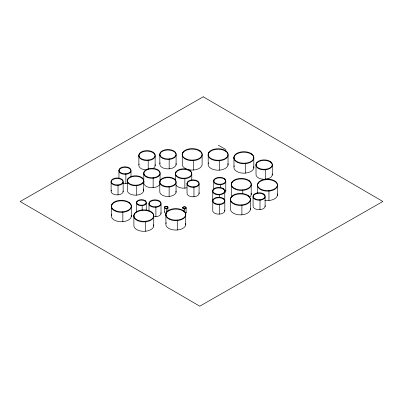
<?xml version="1.0" encoding="UTF-8"?>
<svg xmlns="http://www.w3.org/2000/svg" width="403" height="403" viewBox="0 0 403 403"><rect width="100%" height="100%" fill="white"/><g stroke="black" fill="none" stroke-linecap="round" stroke-linejoin="round"><path stroke-width="0.6" d="M218.275 145.161L225.927 149.578M277.4 186.04A9.984 5.763 0 0 1 261.547 190.025A9.984 5.763 0 0 1 263.497 180.106A9.984 5.763 0 0 1 277.4 186.04L277.4 195.455M275.289 181.239L275.289 181.798M272.282 165.673A8.186 4.725 0 0 1 259.28 168.943A8.186 4.725 0 0 1 260.882 160.807A8.186 4.725 0 0 1 272.282 165.673L272.282 175.093M270.554 161.638L270.554 162.197M268.962 190.528L268.962 200.503M265.36 169.255L265.36 179.234M265.114 197.173A6.055 3.496 0 0 1 255.497 199.591A6.055 3.496 0 0 1 256.681 193.571A6.055 3.496 0 0 1 265.114 197.173L265.114 206.588M263.834 194.039L263.834 194.599M259.995 199.676L259.995 209.651M258.192 182.72L258.192 183.279M257.562 184.74L257.562 193.526M256.53 162.852L256.53 163.411M256.016 164.61L256.016 174.025A8.186 4.725 0 0 0 264.292 179.285A8.186 4.725 0 0 0 272.242 173.859M253.804 158.651A9.984 5.763 0 0 1 237.951 162.636A9.984 5.763 0 0 1 239.901 152.717A9.984 5.763 0 0 1 253.804 158.651L253.804 168.066M253.462 194.936L253.462 195.5M253.079 196.382L253.079 205.797A6.055 3.496 0 0 0 259.205 209.691A6.055 3.496 0 0 0 265.088 205.676M251.694 153.85L251.694 154.414M251.19 185.35A9.984 5.763 0 0 1 235.337 189.334A9.984 5.763 0 0 1 237.286 179.416A9.984 5.763 0 0 1 251.19 185.35L251.19 194.765M250.339 200.362A9.984 5.763 0 0 1 234.486 204.346A9.984 5.763 0 0 1 236.435 194.427A9.984 5.763 0 0 1 250.339 200.362L250.339 209.777M249.084 180.549L249.084 181.108M248.228 195.561L248.228 196.12M245.362 163.144L245.362 173.119M242.752 189.838L242.752 193.536M241.896 204.85L241.896 214.824M234.596 155.331L234.596 155.89M233.967 157.351L233.967 166.766M231.982 182.03L231.982 182.589M231.352 184.05L231.352 193.465A9.984 5.763 0 0 0 232.118 196.417M231.131 197.042L231.131 197.601M230.501 199.062L230.501 208.477A9.984 5.763 0 0 0 240.596 214.89A9.984 5.763 0 0 0 250.288 208.27M228.038 155.684A9.984 5.763 0 0 1 212.185 159.669A9.984 5.763 0 0 1 214.134 149.75A9.984 5.763 0 0 1 228.038 155.684L228.038 165.099M225.927 150.883L225.927 151.442M225.776 181.728A6.055 3.496 0 0 1 216.154 184.146A6.055 3.496 0 0 1 217.338 178.126A6.055 3.496 0 0 1 225.776 181.728L225.776 191.143M224.768 191.798A6.055 3.496 0 0 1 215.152 194.216A6.055 3.496 0 0 1 216.335 188.196A6.055 3.496 0 0 1 224.768 191.798L224.768 201.213A6.055 3.496 0 0 0 224.743 200.301M224.809 201.626A6.055 3.496 0 0 1 215.187 204.044A6.055 3.496 0 0 1 216.371 198.029A6.055 3.496 0 0 1 224.809 201.626L224.809 211.046M224.496 178.6L224.496 179.159M223.489 188.664L223.489 189.224M223.529 198.498L223.529 199.057M220.653 184.236L220.653 187.934M219.65 194.301L219.65 197.374M219.685 204.135L219.685 214.109M219.6 160.172L219.6 170.152M214.119 179.496L214.119 180.055M213.736 180.942L213.736 189.727M213.152 199.394L213.152 199.953M213.111 189.561L213.111 190.125M212.734 191.007L212.734 200.422A6.055 3.496 0 0 0 212.759 201.339M212.769 200.84L212.769 210.255A6.055 3.496 0 0 0 218.9 214.144A6.055 3.496 0 0 0 224.778 210.129M208.83 152.364L208.83 152.923M208.2 154.384L208.2 163.799M202.105 155.558A9.984 5.763 0 0 1 186.251 159.543A9.984 5.763 0 0 1 188.201 149.624A9.984 5.763 0 0 1 202.105 155.558L202.105 164.973A9.984 5.763 0 0 1 191.062 170.051A9.984 5.763 0 0 1 182.267 163.673L182.267 154.258M199.999 150.762L199.999 151.321M199.082 184.287A6.055 3.496 0 0 1 189.46 186.705A6.055 3.496 0 0 1 190.644 180.685A6.055 3.496 0 0 1 199.082 184.287L199.082 193.702M197.802 181.154L197.802 181.713M193.959 186.791L193.959 196.765M193.667 160.051L193.667 170.026M191.788 174.595A8.186 4.725 0 0 1 178.786 177.859A8.186 4.725 0 0 1 180.388 169.728A8.186 4.725 0 0 1 191.788 174.595L191.788 180.242M190.06 170.56L190.06 171.119M187.425 182.05L187.425 182.609M187.042 183.496L187.042 192.911A6.055 3.496 0 0 0 193.173 196.805A6.055 3.496 0 0 0 199.052 192.79M186.095 208.089A1.698 0.977 0 0 1 183.4 208.764A1.698 0.977 0 0 1 183.733 207.082A1.698 0.977 0 0 1 186.095 208.089L186.095 212.794M185.738 207.087L185.738 207.369M185.728 215.55A9.984 5.763 0 0 1 169.875 219.534A9.984 5.763 0 0 1 171.824 209.615A9.984 5.763 0 0 1 185.728 215.55L185.728 224.965M184.866 178.176L184.866 188.151M184.66 208.668L184.66 211.887M183.617 210.754L183.617 211.313M182.897 152.238L182.897 152.797M182.831 207.338L182.831 207.621M177.29 220.043L177.29 230.017M176.096 155.296A8.186 4.725 0 0 1 163.094 158.565A8.186 4.725 0 0 1 164.696 150.43A8.186 4.725 0 0 1 176.096 155.296L176.096 164.711M176.035 171.769L176.035 172.328M176.051 182.902A8.186 4.725 0 0 1 163.054 186.166A8.186 4.725 0 0 1 164.651 178.035A8.186 4.725 0 0 1 176.051 182.902L176.051 192.317M175.522 173.527L175.522 180.433M174.363 151.261L174.363 151.82M174.323 178.861L174.323 179.426M169.174 158.878L169.174 168.852M169.129 186.483L169.129 196.457M167.925 207.595A1.698 0.977 0 0 1 165.23 208.275A1.698 0.977 0 0 1 165.562 206.588A1.698 0.977 0 0 1 167.925 207.595L167.925 211.127M167.567 206.598L167.567 206.875M166.489 208.175L166.489 213.162M165.89 214.25L165.89 223.665M164.661 206.85L164.661 207.127M164.555 207.379L164.555 212.084M161.019 204.256A6.055 3.496 0 0 1 151.402 206.674A6.055 3.496 0 0 1 152.586 200.654A6.055 3.496 0 0 1 161.019 204.256L161.019 213.671M160.344 152.475L160.344 153.034M160.298 180.076L160.298 180.635M160.067 174.106A8.186 4.725 0 0 1 147.065 177.37A8.186 4.725 0 0 1 148.667 169.24A8.186 4.725 0 0 1 160.067 174.106L160.067 181.637M159.83 154.233L159.83 163.648M159.784 181.834L159.784 191.249A8.186 4.725 0 0 0 168.066 196.508A8.186 4.725 0 0 0 176.015 191.082M159.739 201.122L159.739 201.681M158.339 170.066L158.339 170.625M155.901 206.759L155.901 216.733M155.135 156.414A8.186 4.725 0 0 1 142.133 159.679A8.186 4.725 0 0 1 143.735 151.548A8.186 4.725 0 0 1 155.135 156.414L155.135 165.829M153.734 216.799A9.984 5.763 0 0 1 137.881 220.784A9.984 5.763 0 0 1 139.831 210.865A9.984 5.763 0 0 1 153.734 216.799L153.734 226.214M153.407 152.374L153.407 152.939M153.145 177.683L153.145 187.662M151.624 211.998L151.624 212.557M149.367 202.019L149.367 202.578M148.984 203.465L148.984 210.996M148.213 159.996L148.213 169.341M146.264 203.283A4.846 2.796 0 0 1 138.572 205.218A4.846 2.796 0 0 1 139.519 200.402A4.846 2.796 0 0 1 146.264 203.283L146.264 210.19M145.241 200.664L145.241 201.228M145.297 221.287L145.297 231.262M144.314 171.28L144.314 171.839M143.8 173.038L143.8 182.453M143.634 181.577A8.186 4.725 0 0 1 130.637 184.846A8.186 4.725 0 0 1 132.234 176.71A8.186 4.725 0 0 1 143.634 181.577L143.634 190.992M142.168 205.177L142.168 210.129M141.906 177.542L141.906 178.101M139.383 153.588L139.383 154.148M138.869 155.346L138.869 164.762M136.939 201.384L136.939 201.943M136.718 185.158L136.718 195.133M136.637 202.654L136.637 212.069M134.526 213.479L134.526 214.038M133.897 215.499L133.897 224.914A9.984 5.763 0 0 0 143.997 231.327A9.984 5.763 0 0 0 153.689 224.708M131.277 207.233A9.984 5.763 0 0 1 115.424 211.217A9.984 5.763 0 0 1 117.374 201.299A9.984 5.763 0 0 1 131.277 207.233L131.277 216.648M130.995 171.24A6.055 3.496 0 0 1 121.374 173.653A6.055 3.496 0 0 1 122.557 167.638A6.055 3.496 0 0 1 130.995 171.24L130.995 176.887M129.716 168.106L129.716 168.666M129.167 202.437L129.167 202.996M127.887 178.756L127.887 179.315M127.368 180.514L127.368 189.929A8.186 4.725 0 0 0 136.365 195.158A8.186 4.725 0 0 0 143.261 188.957M125.872 173.743L125.872 183.718M123.147 182.388A6.055 3.496 0 0 1 113.53 184.806A6.055 3.496 0 0 1 114.714 178.786A6.055 3.496 0 0 1 123.147 182.388L123.147 191.803M122.839 211.726L122.839 221.7M121.867 179.254L121.867 179.819M119.338 169.003L119.338 169.562M118.956 170.449L118.956 178.61M118.029 184.891L118.029 194.871M112.069 203.913L112.069 204.472M111.495 180.156L111.495 180.715M111.44 205.933L111.44 215.348M111.112 181.602L111.112 191.017M185.964 212.295A1.698 0.977 0 0 1 185.466 213.454M166.046 213.167A1.698 0.977 0 0 1 164.661 211.837M127.393 183.466A6.055 3.496 0 0 1 123.258 183.612M123.122 190.891A6.055 3.496 0 0 1 116.447 194.886A6.055 3.496 0 0 1 111.495 190.13M160.993 212.759A6.055 3.496 0 0 1 153.281 216.628M225.745 190.231A6.055 3.496 0 0 1 224.627 192.83M186.921 187.808A8.186 4.725 0 0 1 176.146 185.36M159.553 184.715A8.186 4.725 0 0 1 149.271 187.455A8.186 4.725 0 0 1 144.083 181.647M155.095 164.595A8.186 4.725 0 0 1 152.636 168.721M146.077 169.99A8.186 4.725 0 0 1 139.151 163.956M176.056 163.477A8.186 4.725 0 0 1 167.391 168.892A8.186 4.725 0 0 1 160.112 162.837M131.232 215.147A9.984 5.763 0 0 1 120.663 221.751A9.984 5.763 0 0 1 111.787 214.366M185.682 223.464A9.984 5.763 0 0 1 175.114 230.068A9.984 5.763 0 0 1 166.238 222.683M277.355 193.949A9.984 5.763 0 0 1 264.816 200.362M251.145 193.259A9.984 5.763 0 0 1 249.784 197.127M253.759 166.565A9.984 5.763 0 0 1 243.19 173.169A9.984 5.763 0 0 1 234.314 165.779M227.992 163.593A9.984 5.763 0 0 1 217.424 170.197A9.984 5.763 0 0 1 208.547 162.812M203.243 96.806L20.15 201.52L199.767 306.194L382.85 201.475L203.243 96.806M183.4 208.487A1.698 0.977 0 0 0 186.095 207.807A1.698 0.977 0 0 0 183.733 206.799A1.698 0.977 0 0 0 183.4 208.487M165.23 207.993A1.698 0.977 0 0 0 167.925 207.318A1.698 0.977 0 0 0 165.562 206.311A1.698 0.977 0 0 0 165.23 207.993M138.572 204.659A4.846 2.796 0 0 0 146.264 202.724A4.846 2.796 0 0 0 139.519 199.843A4.846 2.796 0 0 0 138.572 204.659M121.374 173.094A6.055 3.496 0 0 0 130.995 170.676A6.055 3.496 0 0 0 122.557 167.079A6.055 3.496 0 0 0 121.374 173.094M113.53 184.247A6.055 3.496 0 0 0 123.147 181.829A6.055 3.496 0 0 0 114.714 178.227A6.055 3.496 0 0 0 113.53 184.247M255.497 199.032A6.055 3.496 0 0 0 265.114 196.614A6.055 3.496 0 0 0 256.681 193.012A6.055 3.496 0 0 0 255.497 199.032M151.402 206.114A6.055 3.496 0 0 0 161.019 203.696A6.055 3.496 0 0 0 152.586 200.095A6.055 3.496 0 0 0 151.402 206.114M189.46 186.146A6.055 3.496 0 0 0 199.082 183.728A6.055 3.496 0 0 0 190.644 180.126A6.055 3.496 0 0 0 189.46 186.146M215.187 203.485A6.055 3.496 0 0 0 224.809 201.067A6.055 3.496 0 0 0 216.371 197.47A6.055 3.496 0 0 0 215.187 203.485M215.152 193.657A6.055 3.496 0 0 0 224.768 191.239A6.055 3.496 0 0 0 216.335 187.637A6.055 3.496 0 0 0 215.152 193.657M216.154 183.587A6.055 3.496 0 0 0 225.776 181.169A6.055 3.496 0 0 0 217.338 177.567A6.055 3.496 0 0 0 216.154 183.587M259.28 168.383A8.186 4.725 0 0 0 272.282 165.114A8.186 4.725 0 0 0 260.882 160.248A8.186 4.725 0 0 0 259.28 168.383M178.786 177.3A8.186 4.725 0 0 0 191.788 174.036A8.186 4.725 0 0 0 180.388 169.169A8.186 4.725 0 0 0 178.786 177.3M163.054 185.607A8.186 4.725 0 0 0 176.051 182.342A8.186 4.725 0 0 0 164.651 177.476A8.186 4.725 0 0 0 163.054 185.607M130.637 184.287A8.186 4.725 0 0 0 143.634 181.018A8.186 4.725 0 0 0 132.234 176.151A8.186 4.725 0 0 0 130.637 184.287M147.065 176.811A8.186 4.725 0 0 0 160.067 173.542A8.186 4.725 0 0 0 148.667 168.676A8.186 4.725 0 0 0 147.065 176.811M142.133 159.12A8.186 4.725 0 0 0 155.135 155.855A8.186 4.725 0 0 0 143.735 150.989A8.186 4.725 0 0 0 142.133 159.12M163.094 158.006A8.186 4.725 0 0 0 176.096 154.737A8.186 4.725 0 0 0 164.696 149.871A8.186 4.725 0 0 0 163.094 158.006M115.424 210.658A9.984 5.763 0 0 0 131.277 206.674A9.984 5.763 0 0 0 117.374 200.739A9.984 5.763 0 0 0 115.424 210.658M137.881 220.224A9.984 5.763 0 0 0 153.734 216.24A9.984 5.763 0 0 0 139.831 210.306A9.984 5.763 0 0 0 137.881 220.224M169.875 218.975A9.984 5.763 0 0 0 185.728 214.99A9.984 5.763 0 0 0 171.824 209.056A9.984 5.763 0 0 0 169.875 218.975M261.547 189.465A9.984 5.763 0 0 0 277.4 185.481A9.984 5.763 0 0 0 263.497 179.547A9.984 5.763 0 0 0 261.547 189.465M234.486 203.787A9.984 5.763 0 0 0 250.339 199.802A9.984 5.763 0 0 0 236.435 193.868A9.984 5.763 0 0 0 234.486 203.787M235.337 188.775A9.984 5.763 0 0 0 251.19 184.791A9.984 5.763 0 0 0 237.286 178.856A9.984 5.763 0 0 0 235.337 188.775M186.251 158.984A9.984 5.763 0 0 0 202.105 154.999A9.984 5.763 0 0 0 188.201 149.065A9.984 5.763 0 0 0 186.251 158.984M237.951 162.077A9.984 5.763 0 0 0 253.804 158.092A9.984 5.763 0 0 0 239.901 152.158A9.984 5.763 0 0 0 237.951 162.077M212.185 159.109A9.984 5.763 0 0 0 228.038 155.125A9.984 5.763 0 0 0 214.134 149.191A9.984 5.763 0 0 0 212.185 159.109"/></g></svg>
